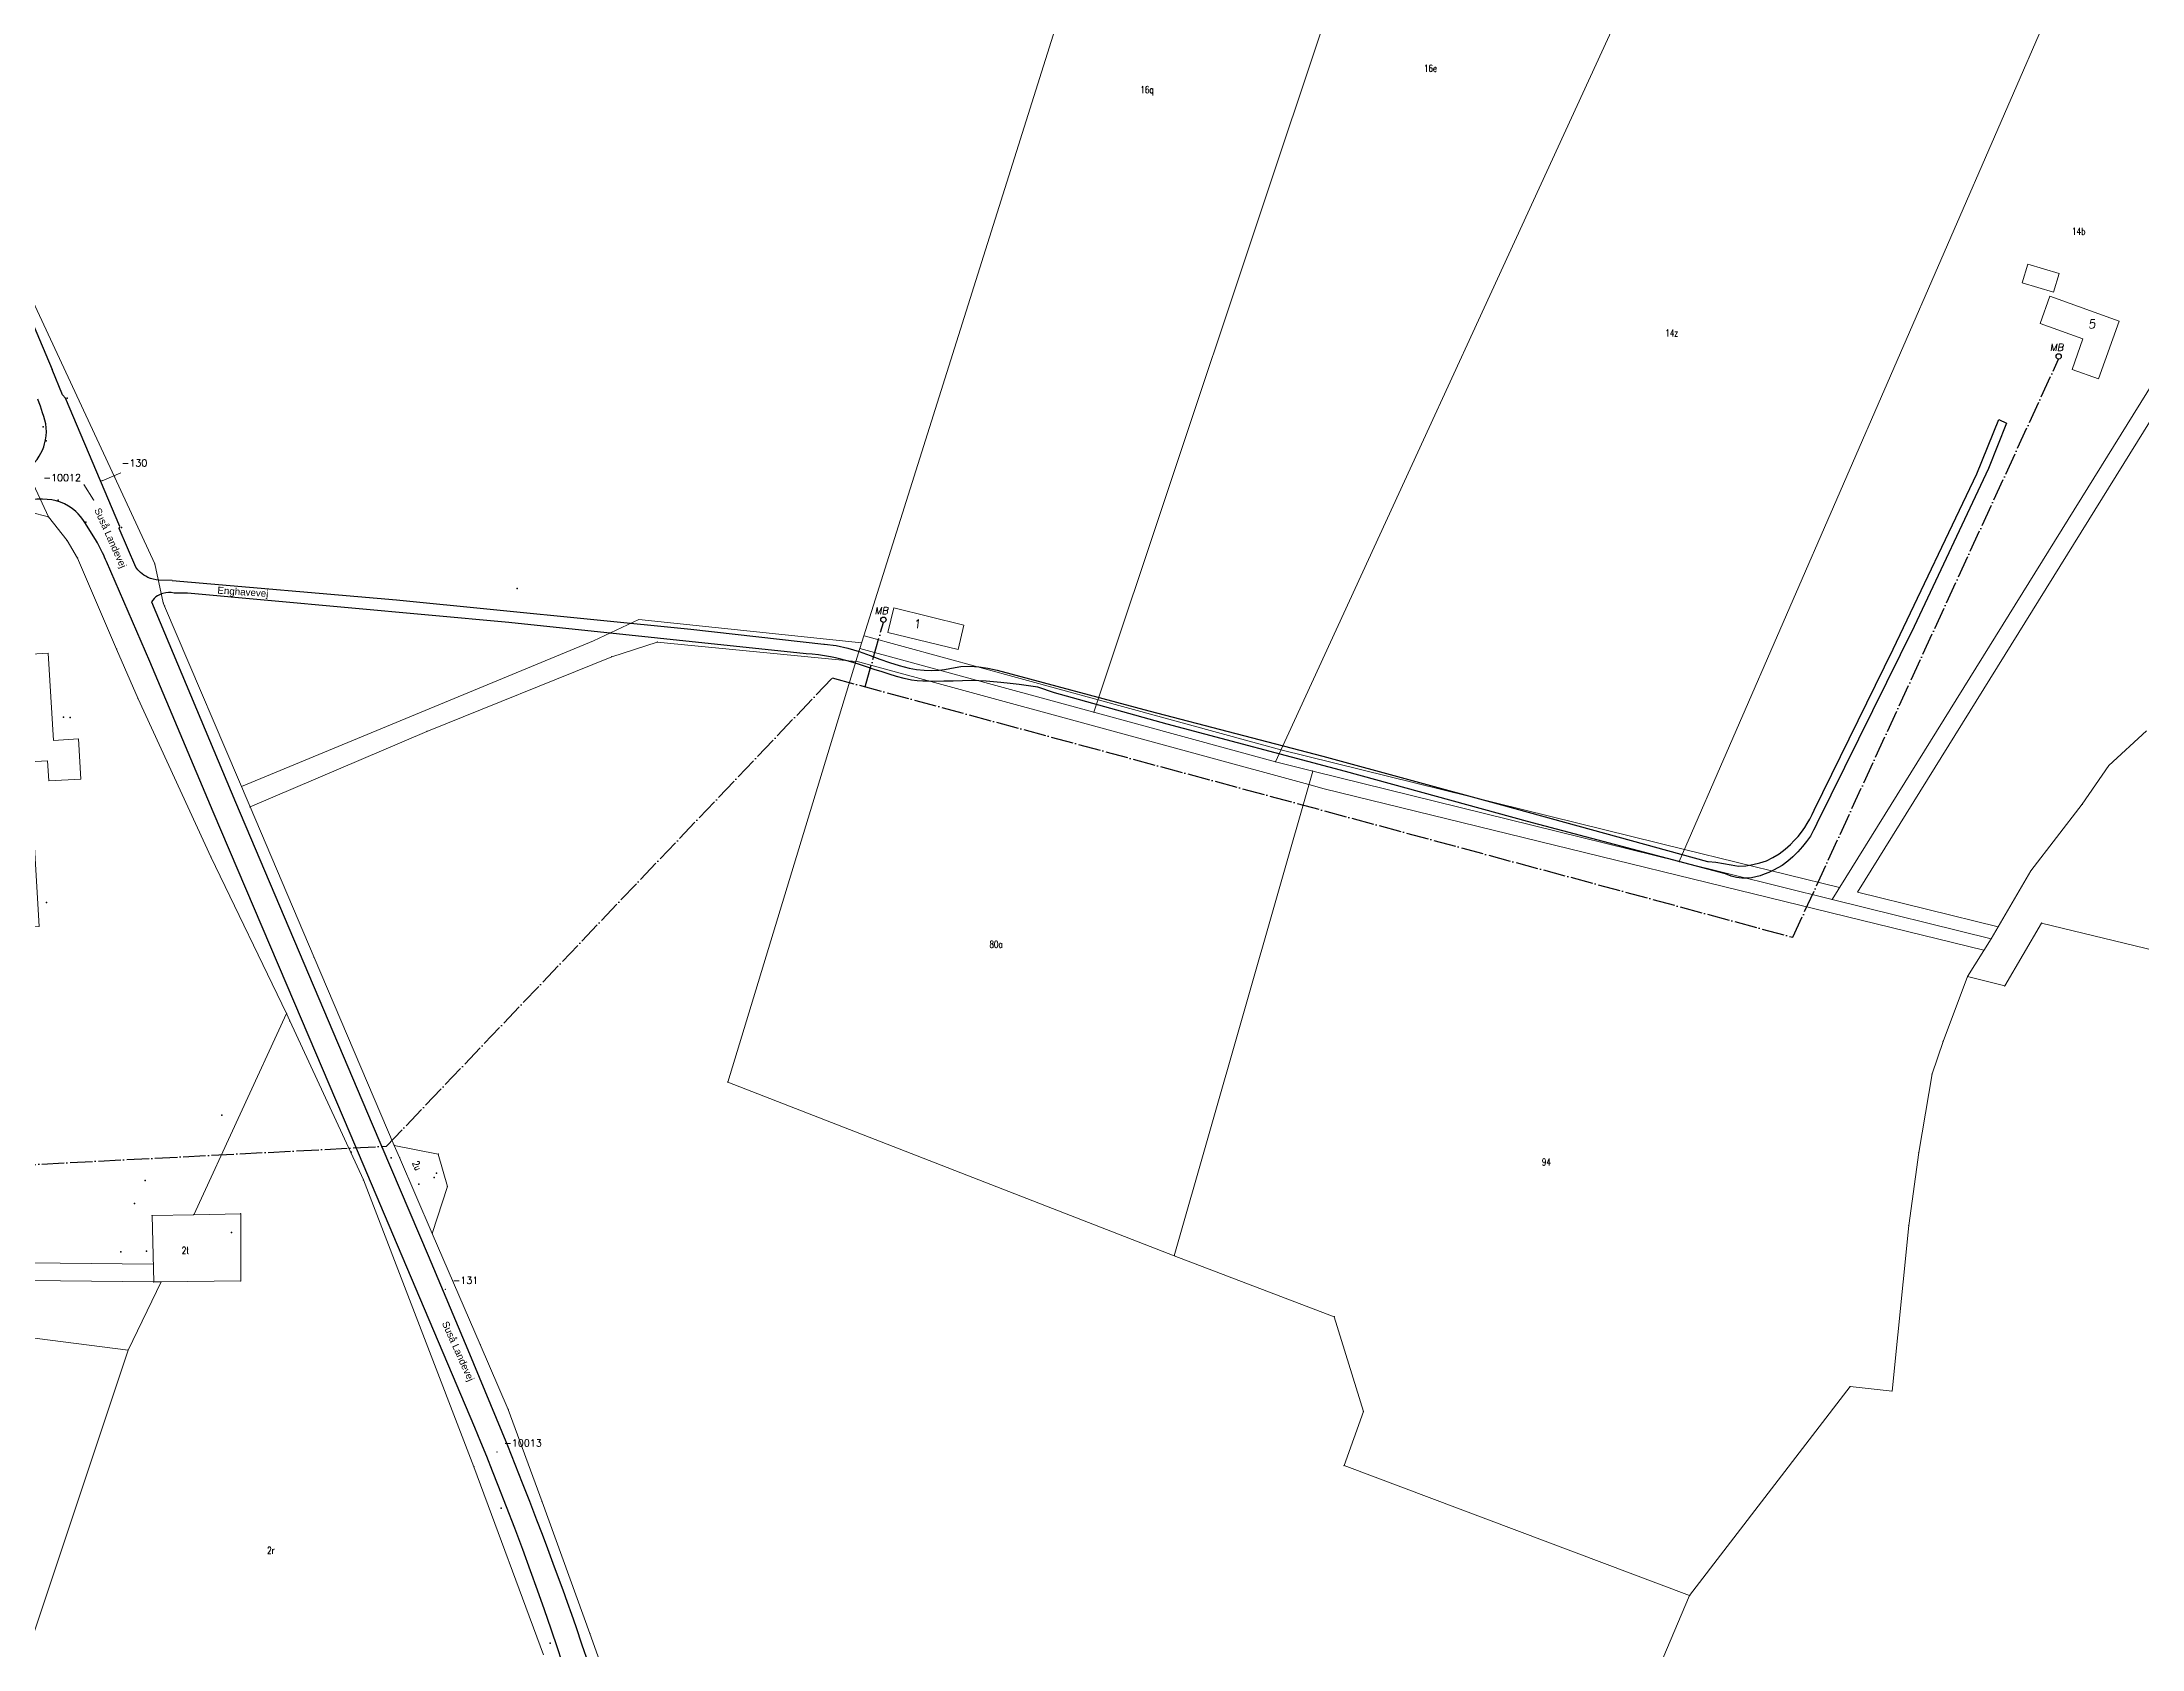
# Model space of a CAD drawing. Header units: millimetres. Extents: x 672113 to 680957, y 6130092 to 6137781.
# Drawn here: x 675008 to 675608, y 6133252 to 6133711 of the extents above; entities that cross this region are included whole.
import ezdxf

# ---------------------------------------------------------------- set-up
doc = ezdxf.new("R2010")
doc.units = ezdxf.units.MM
doc.header["$LTSCALE"] = 0.5
doc.linetypes.add('VVS3', pattern=[16, 12.8, -1.6, 0, -1.6])
for name, color, linetype, lineweight in [('bygning', 1, 'Continuous', 5), ('OPTAGETVEJ', 1, 'Continuous', 5), ('skel', 142, 'Continuous', 5), ('SKELKREDS', 1, 'Continuous', 5), ('SKELPKT', 1, 'Continuous', 5), ('SL-Målebrønd', 70, 'Continuous', 30)]:
    doc.layers.add(name, color=color, linetype=linetype, lineweight=lineweight)
for name, color, linetype, lineweight, plot in [('FIKS_PILE', 9, 'Continuous', 5, False), ('FIKS_TEKST', 6, 'Continuous', 5, False), ('FIKSPUNKT', 1, 'Continuous', 5, False)]:
    doc.layers.add(name, color=color, linetype=linetype, lineweight=lineweight, plot=plot)
for name, color, linetype in [('Husnr', 3, 'Continuous'), ('MATRNR', 12, 'Continuous'), ('Spildevand', 2, 'Continuous'), ('TF_V_---_Stikledning', 150, 'VVS3'), ('TF_V_---_Tekst', 1, 'Continuous'), ('Vej', 7, 'Continuous'), ('Vejnavn', 9, 'Continuous')]:
    doc.layers.add(name, color=color, linetype=linetype)
doc.styles.add('Ariel', font='arial.ttf')
doc.styles.add('ROMANS', font='ROMANS')
doc.styles.get("Standard").update_dxf_attribs({"font": 'romans.shx', "width": 0.75})

# ---------------------------------------------------------------- blocks, each defined once
blk = doc.blocks.new('270554_270554.DWG_FMEBLOCK24')
at = {"layer": 'FIKS_PILE', "color": 6}
blk.add_line((-1.38, 2.16), (1.38, -2.16), dxfattribs=at)
blk = doc.blocks.new('270554_270554.DWG_FMEBLOCK25')
at = {"layer": 'FIKS_PILE', "color": 6}
blk.add_line((2.65, 1.12), (-2.65, -1.12), dxfattribs=at)

msp = doc.modelspace()

# ---------------------------------------------------------------- linework, layer by layer
at = {"layer": 'bygning'}
for points in [[(675573.91, 6133642.24, 31.9), (675582.88, 6133639.52, 31.9), (675584.51, 6133644.87, 31.9), (675575.54, 6133647.6, 31.9)], [(675579.05, 6133630.61, 32.5), (675591.34, 6133626.19, 32.52), (675588.2, 6133617.47, 32.52), (675595.73, 6133614.76, 32.52), (675601.66, 6133631.24, 32.52), (675581.84, 6133638.37, 32.52)], [(675269.67, 6133537.33, 32.88), (675271.37, 6133544.37, 32.87), (675251.33, 6133549.24, 32.85), (675249.63, 6133542.2, 32.86)], [(674964.17, 6133533.66, 40.44), (674968.33, 6133462.71, 41.3), (674975.16, 6133463.11, 41.44), (674975.55, 6133456.35, 38.06), (674979.07, 6133456.56, 38.06), (675006.98, 6133458.19, 38.02), (675004.22, 6133505.21, 37.96), (675009.33, 6133505.51, 37.91), (675009.67, 6133499.78, 37.73), (675018.85, 6133500.32, 38), (675018.18, 6133511.79, 37.99), (675011, 6133511.37, 37.98), (675009.54, 6133536.32, 37.96)]]:
    msp.add_polyline3d(points, close=True, dxfattribs=at)
at = {"layer": 'FIKSPUNKT', "color": 6}
for p in [(675024.91, 6133585.63), (675022.55, 6133580.16), (675123.1, 6133354.41), (675137.84, 6133307.86)]:
    msp.add_point(p, dxfattribs=at)
at = {"layer": 'OPTAGETVEJ', "color": 8}
for p, q in [((675648.37, 6133663.71), (675526.85, 6133468.01)), ((675165.43, 6133539.81), (675178.37, 6133545.97)), ((675178.37, 6133545.97), (675242.06, 6133539.28)), ((675242.79, 6133541.28), (675242.74, 6133541.29)), ((675309.74, 6133523), (675242.79, 6133541.28)), ((675064.75, 6133498.21), (675165.43, 6133539.81)), ((675369.98, 6133498.73), (675240.53, 6133534.08)), ((675362.02, 6133508.72), (675309.74, 6133523)), ((675362.02, 6133508.72), (675477.43, 6133480.21)), ((675374.38, 6133497.53), (675369.98, 6133498.73)), ((675374.38, 6133497.53), (675563.02, 6133451.41)), ((675521.69, 6133469.28), (675477.43, 6133480.21)), ((675526.85, 6133468.01), (675567.09, 6133458.07)), ((674964.78, 6133362.48), (675039.52, 6133361.59)), ((674959.98, 6133357.37), (675039.69, 6133356.52))]:
    msp.add_line(p, q, dxfattribs=at)
at = {"layer": 'skel', "color": 40}
for p, q in [((675241.61, 6133537.69), (675332.1, 6133825.03)), ((675403.7, 6133804.61), (675308.54, 6133519.42)), ((675487.11, 6133780.81), (675360.42, 6133505.25)), ((675594.73, 6133750.11), (675475.91, 6133476.71)), ((675644.3, 6133666.69), (675519.61, 6133465.92)), ((675028.51, 6133586.72), (675002, 6133643.78)), ((675009.6, 6133575.3), (674997.31, 6133601.78)), ((675040.01, 6133561.84), (675028.51, 6133586.72)), ((675009.6, 6133575.3), (675004.41, 6133576.69)), ((675009.6, 6133575.3), (675014.94, 6133568.54)), ((675014.94, 6133568.54), (675017.93, 6133563.51)), ((675017.93, 6133563.51), (675029.07, 6133537.5)), ((675042.41, 6133550.69), (675040.01, 6133561.84)), ((675042.8, 6133549.77), (675042.41, 6133550.69)), ((675067.25, 6133492.34), (675042.8, 6133549.77)), ((675029.07, 6133537.5), (675035.22, 6133523.27)), ((675117.81, 6133513.94), (675170.66, 6133535.3)), ((675170.66, 6133535.3), (675183.69, 6133539.5)), ((675183.69, 6133539.5), (675240.44, 6133533.98)), ((675240.44, 6133533.98), (675203.81, 6133413.68)), ((675240.44, 6133533.98), (675241.61, 6133537.69)), ((675308.54, 6133519.42), (675241.61, 6133537.69)), ((675035.22, 6133523.27), (675056.03, 6133478.06)), ((675360.42, 6133505.25), (675308.54, 6133519.42)), ((675067.25, 6133492.34), (675117.81, 6133513.94)), ((675598.77, 6133504.24), (675609.51, 6133514.08)), ((675360.42, 6133505.25), (675371.09, 6133502.61)), ((675591.11, 6133493.13), (675598.77, 6133504.24)), ((675331.52, 6133364), (675371.09, 6133502.61)), ((675371.09, 6133502.61), (675475.91, 6133476.71)), ((675085.57, 6133449.3), (675067.25, 6133492.34)), ((675576.4, 6133474.05), (675591.11, 6133493.13)), ((675056.03, 6133478.06), (675077.7, 6133433.3)), ((675475.91, 6133476.71), (675519.61, 6133465.92)), ((675565.12, 6133454.67), (675576.4, 6133474.05)), ((675565.12, 6133454.67), (675519.61, 6133465.92)), ((675579.48, 6133459.13), (675568.98, 6133441.17)), ((675705.12, 6133428.69), (675579.48, 6133459.13)), ((675565.12, 6133454.67), (675558.36, 6133443.83)), ((675108.49, 6133395.57), (675085.57, 6133449.3)), ((675551.34, 6133425.3), (675558.36, 6133443.83)), ((675568.98, 6133441.17), (675558.36, 6133443.83)), ((675051.15, 6133375.74), (675077.7, 6133433.3)), ((675077.7, 6133433.3), (675078.6, 6133431.18)), ((675078.6, 6133431.18), (675099.64, 6133385.67)), ((675548.21, 6133415.99), (675551.34, 6133425.3)), ((675544.38, 6133393.57), (675548.21, 6133415.99)), ((675203.81, 6133413.68), (675331.52, 6133364)), ((675109.98, 6133392.08), (675108.49, 6133395.57)), ((675108.49, 6133395.57), (675121.05, 6133393.08)), ((675119.36, 6133370.34), (675109.98, 6133392.08)), ((675121.05, 6133393.08), (675123.66, 6133383.82)), ((675541.51, 6133372.66), (675544.38, 6133393.57)), ((675131.23, 6133303.65), (675099.64, 6133385.67)), ((675123.66, 6133383.82), (675119.36, 6133370.34)), ((675039.24, 6133375.5), (675051.15, 6133375.74)), ((675039.69, 6133356.52), (675039.24, 6133375.5)), ((675051.15, 6133375.74), (675064.6, 6133376.04)), ((675064.6, 6133376.04), (675064.56, 6133356.83)), ((675536.76, 6133325.31), (675541.51, 6133372.66)), ((675133.08, 6133338.59), (675119.36, 6133370.34)), ((675331.52, 6133364), (675377.25, 6133346.54)), ((675032.39, 6133337.05), (675041.8, 6133356.54)), ((675041.8, 6133356.54), (675039.69, 6133356.52)), ((675064.56, 6133356.83), (675041.8, 6133356.54)), ((674960.19, 6133346.25), (675032.39, 6133337.05)), ((675385.6, 6133319.45), (675377.25, 6133346.54)), ((675032.39, 6133337.05), (674988.8, 6133206.2)), ((675141.06, 6133320.04), (675133.08, 6133338.59)), ((675524.81, 6133326.57), (675478.83, 6133266.82)), ((675524.81, 6133326.57), (675536.76, 6133325.31)), ((675150.72, 6133293.65), (675141.06, 6133320.04)), ((675380.06, 6133304.02), (675385.6, 6133319.45)), ((675151.16, 6133249.91), (675131.23, 6133303.65)), ((675478.83, 6133266.82), (675380.06, 6133304.02)), ((675164.4, 6133255.95), (675150.72, 6133293.65)), ((675478.83, 6133266.82), (675451.67, 6133202.63)), ((675175.69, 6133224.67), (675164.4, 6133255.95))]:
    msp.add_line(p, q, dxfattribs=at)
at = {"layer": 'SKELKREDS', "color": 250, "true_color": 0x333333}
for p in [(675028.51, 6133586.72), (675009.6, 6133575.3), (675014.94, 6133568.54), (675017.93, 6133563.51), (675040.01, 6133561.84), (675042.41, 6133550.69), (675042.8, 6133549.77), (675029.07, 6133537.5), (675170.66, 6133535.3), (675183.69, 6133539.5), (675035.22, 6133523.27), (675117.81, 6133513.94), (675067.25, 6133492.34), (675056.03, 6133478.06), (675579.48, 6133459.13), (675085.57, 6133449.3), (675558.36, 6133443.83), (675568.98, 6133441.17), (675077.7, 6133433.3), (675078.6, 6133431.18), (675108.49, 6133395.57), (675109.98, 6133392.08), (675099.64, 6133385.67), (675119.36, 6133370.34), (675133.08, 6133338.59), (675524.81, 6133326.57), (675536.76, 6133325.31), (675141.06, 6133320.04), (675131.23, 6133303.65), (675150.72, 6133293.65), (675478.83, 6133266.82), (675164.4, 6133255.95)]:
    msp.add_point(p, dxfattribs=at)
at = {"layer": 'SKELPKT', "color": 253, "true_color": 0x999999}
for p in [(675240.44, 6133533.98), (675241.61, 6133537.69), (675308.54, 6133519.42), (675360.42, 6133505.25), (675598.77, 6133504.24), (675371.09, 6133502.61), (675591.11, 6133493.13), (675475.91, 6133476.71), (675576.4, 6133474.05), (675519.61, 6133465.92), (675565.12, 6133454.67), (675551.34, 6133425.3), (675548.21, 6133415.99), (675203.81, 6133413.68), (675121.05, 6133393.08), (675544.38, 6133393.57), (675123.66, 6133383.82), (675039.24, 6133375.5), (675051.15, 6133375.74), (675064.6, 6133376.04), (675541.51, 6133372.66), (675331.52, 6133364), (675039.69, 6133356.52), (675041.8, 6133356.54), (675064.56, 6133356.83), (675377.25, 6133346.54), (675032.39, 6133337.05), (675385.6, 6133319.45), (675380.06, 6133304.02)]:
    msp.add_point(p, dxfattribs=at)
at = {"layer": 'SL-Målebrønd'}
for centre in [(675584.38, 6133621.19), (675248.33, 6133545.88)]:
    msp.add_circle(centre, 0.75, dxfattribs=at)
at = {"layer": 'Spildevand'}
for p in [(675014.93, 6133609.29), (675008.12, 6133601.04), (675008.92, 6133597.01), (675012.38, 6133580.06), (675020.25, 6133573.78), (675030.44, 6133572.24), (675013.89, 6133518.06), (675015.76, 6133517.96), (675009.01, 6133465.04), (675059.2, 6133404.16), (675096.18, 6133393.6), (675107.57, 6133391.98), (675037.28, 6133385.56), (675115.52, 6133384.44), (675119.91, 6133386.38), (675120.56, 6133387.65), (675034.19, 6133378.93), (675061.93, 6133370.61), (675030.27, 6133365.11), (675037.63, 6133365.34), (675139, 6133291.79), (675153.04, 6133253.19)]:
    msp.add_point(p, dxfattribs=at)
at = {"layer": 'TF_V_---_Stikledning'}
for points in [[(674959.17, 6133387.72), (675106.28, 6133395.33), (675233.73, 6133529.24), (675508.37, 6133455.07), (675584.38, 6133620.44)], [(675243.13, 6133526.7), (675248.33, 6133545.13)]]:
    msp.add_lwpolyline(points, dxfattribs=at)
at = {"layer": 'Vej', "linetype": 'Continuous'}
for points in [[(674968.78, 6133716.88), (674989.59, 6133667.13), (675010.68, 6133617.43)], [(675034.56, 6133560.93), (675029.82, 6133571.96), (675030.05, 6133572.5), (675014.5, 6133609.23), (675013.62, 6133610.23), (675010.68, 6133617.43)], [(675003.92, 6133589.33), (675004.82, 6133590.09), (675005.62, 6133590.89), (675006.33, 6133591.73), (675006.98, 6133592.66), (675007.45, 6133593.49), (675007.86, 6133594.39), (675008.23, 6133595.31), (675008.5, 6133596.22), (675008.77, 6133597.35), (675008.94, 6133598.48), (675009.01, 6133599.63), (675008.99, 6133600.79), (675008.82, 6133601.88), (675008.56, 6133602.95), (675008.3, 6133603.99), (675007.94, 6133605.05), (675007.63, 6133606.04), (675007.28, 6133607), (675006.92, 6133607.95), (675006.52, 6133608.91)], [(675514.46, 6133491.45), (675537.04, 6133537.47), (675560.99, 6133587.64), (675567.28, 6133603.15), (675569.51, 6133602.09), (675564.33, 6133589.16), (675543.07, 6133543.94), (675515.21, 6133487.6)], [(675019.96, 6133573.72), (675019.42, 6133574.57), (675018.78, 6133575.39), (675018.14, 6133576.13), (675017.4, 6133576.84), (675016.42, 6133577.65), (675015.35, 6133578.38), (675014.23, 6133579), (675013.06, 6133579.51), (675011.85, 6133579.89), (675010.55, 6133580.16), (675009.25, 6133580.29), (675007.94, 6133580.35), (675006.26, 6133580.34), (675004.58, 6133580.17), (675002.9, 6133579.87), (675001.22, 6133579.44)], [(675023.09, 6133568.8), (675019.96, 6133573.72)], [(675026.2, 6133562.49), (675025.95, 6133563.12), (675025.65, 6133563.76), (675025.39, 6133564.37), (675025.09, 6133565.01), (675024.59, 6133565.96), (675024.14, 6133566.92), (675023.64, 6133567.85), (675023.09, 6133568.8)], [(675131.47, 6133314.87), (675109.36, 6133367.04), (675095.88, 6133398.96), (675080.09, 6133436.16), (675056.73, 6133490.98), (675038.55, 6133533.9), (675026.2, 6133562.49)], [(675041.18, 6133557.18), (675040.36, 6133557.27), (675039.54, 6133557.44), (675038.76, 6133557.69), (675038.03, 6133558), (675037.45, 6133558.31), (675036.91, 6133558.65), (675036.43, 6133559.02), (675035.94, 6133559.43), (675035.54, 6133559.78), (675035.2, 6133560.14), (675034.9, 6133560.54), (675034.56, 6133560.93)], [(675045.58, 6133553.51), (675044.71, 6133553.63), (675043.89, 6133553.64), (675043.13, 6133553.57), (675042.31, 6133553.4), (675041.93, 6133553.28), (675041.55, 6133553.11), (675041.16, 6133552.95), (675040.78, 6133552.75), (675040.31, 6133552.39), (675039.84, 6133551.98), (675039.46, 6133551.52), (675039.09, 6133551)], [(675044.93, 6133557.09), (675041.18, 6133557.18)], [(675044.93, 6133557.09), (675109.11, 6133551.6), (675193.31, 6133543.15), (675231.28, 6133538.89)], [(675226.28, 6133536.14), (675141.19, 6133545.13), (675049.34, 6133553.48), (675048.95, 6133553.5), (675045.53, 6133553.51)], [(675039.09, 6133551), (675063.12, 6133493.7), (675102.14, 6133401.6), (675118.13, 6133364.1), (675129.49, 6133337.1), (675140.86, 6133309.7)], [(675292.45, 6133526.64), (675289.85, 6133527.01), (675287.19, 6133527.36), (675284.54, 6133527.66), (675281.89, 6133527.93), (675279.81, 6133528.1), (675277.74, 6133528.28), (675275.67, 6133528.4), (675273.6, 6133528.49), (675270.95, 6133528.44), (675268.3, 6133528.36), (675265.61, 6133528.28), (675262.96, 6133528.26), (675261.33, 6133528.28), (675259.64, 6133528.32), (675258, 6133528.45), (675256.36, 6133528.63), (675254.23, 6133529.08), (675252.11, 6133529.65), (675250.02, 6133530.28), (675247.94, 6133530.99), (675245.71, 6133531.69), (675243.48, 6133532.43), (675241.26, 6133533.16), (675239.03, 6133533.84), (675237.58, 6133534.24), (675236.12, 6133534.64), (675234.63, 6133534.99), (675233.18, 6133535.28), (675231.48, 6133535.6), (675229.75, 6133535.83), (675228.01, 6133536.01), (675226.28, 6133536.14)], [(675231.28, 6133538.89), (675231.52, 6133538.86), (675234.84, 6133538.5), (675238.13, 6133537.76), (675241.38, 6133536.78), (675244.58, 6133535.64), (675247.34, 6133534.65), (675250.1, 6133533.66), (675252.86, 6133532.77), (675255.67, 6133532.05), (675257.79, 6133531.69), (675259.96, 6133531.47), (675262.08, 6133531.37), (675264.25, 6133531.42), (675265.78, 6133531.66), (675267.37, 6133531.96), (675268.9, 6133532.26), (675270.48, 6133532.53), (675273.03, 6133532.61), (675275.64, 6133532.44), (675278.24, 6133532.07), (675280.85, 6133531.47)], [(675280.85, 6133531.47), (675324.26, 6133519.84)], [(675297.3, 6133525.02), (675292.45, 6133526.64)], [(675489.16, 6133473.18), (675432.5, 6133488.15), (675380.48, 6133502.51), (675329.43, 6133516.03), (675297.3, 6133525.02)], [(675324.26, 6133519.84), (675373.94, 6133506.91), (675425.09, 6133492.99), (675483.94, 6133476.7)], [(675483.94, 6133476.7), (675484.18, 6133476.7), (675486.4, 6133476.53), (675488.57, 6133476.17), (675490.75, 6133475.76), (675492.87, 6133475.43), (675494.94, 6133475.55), (675496.95, 6133475.86), (675498.92, 6133476.32), (675500.83, 6133476.98), (675502.69, 6133477.9), (675504.45, 6133478.98), (675506.16, 6133480.24), (675507.72, 6133481.61), (675508.8, 6133482.73), (675509.89, 6133483.91), (675510.83, 6133485.16), (675511.76, 6133486.46), (675512.51, 6133487.66), (675513.21, 6133488.88), (675513.86, 6133490.15), (675514.46, 6133491.45)], [(675515.21, 6133487.6), (675515.11, 6133487.36), (675514.33, 6133485.66), (675513.4, 6133484.03), (675512.32, 6133482.48), (675511.15, 6133480.99), (675509.83, 6133479.49), (675508.41, 6133478.09), (675506.9, 6133476.8), (675505.28, 6133475.64), (675504.05, 6133474.9), (675502.81, 6133474.23), (675501.52, 6133473.64), (675500.18, 6133473.11), (675499.04, 6133472.68), (675497.79, 6133472.34), (675496.59, 6133472.1), (675495.35, 6133471.94), (675493.8, 6133471.96), (675492.26, 6133472.17), (675490.71, 6133472.6), (675489.16, 6133473.18)], [(675156.31, 6133248.37), (675155.24, 6133251.59), (675153.35, 6133257.18), (675151.41, 6133262.77), (675149.47, 6133268.34), (675147.43, 6133273.87), (675145.2, 6133279.99), (675142.91, 6133286.11), (675140.58, 6133292.2), (675138.2, 6133298.26), (675136.57, 6133302.43), (675134.9, 6133306.58), (675133.19, 6133310.73), (675131.47, 6133314.87)], [(675140.86, 6133309.7), (675142.98, 6133304.41), (675145.06, 6133299.09), (675147.14, 6133293.8), (675149.17, 6133288.48), (675150.74, 6133284.36), (675152.31, 6133280.26), (675153.84, 6133276.14), (675155.32, 6133272.01), (675156.64, 6133268.5), (675157.91, 6133264.99), (675159.13, 6133261.48), (675160.41, 6133257.97), (675162.14, 6133252.78), (675163.88, 6133247.56)]]:
    msp.add_lwpolyline(points, dxfattribs=at)
at = {"layer": 'Vejnavn', "color": 1}
msp.add_point((675143.6, 6133554.77), dxfattribs=at)

# ---------------------------------------------------------------- block references
at = {"layer": 'FIKS_PILE', "color": 6}
for name, p in [('270554_270554.DWG_FMEBLOCK25', (675027.62, 6133586.76)), ('270554_270554.DWG_FMEBLOCK24', (675021.14, 6133582.37))]:
    msp.add_blockref(name, p, dxfattribs=at)

# ---------------------------------------------------------------- texts
at = {"layer": 'FIKS_TEKST'}
for s, p in [('-130', (675030.52, 6133589.67)), ('-10012', (675008.11, 6133585.55)), ('-131', (675125.14, 6133355.97)), ('-10013', (675139.87, 6133309.44))]:
    msp.add_text(s, height=2, dxfattribs=at).set_placement(p)
at = {"layer": 'Husnr', "style": 'ROMANS', "oblique": 10}
for s, p in [('5', (675592.85, 6133629.14)), ('1', (675256.88, 6133543.39))]:
    msp.add_text(s, height=2.5, rotation=3.9, dxfattribs=at).set_placement(p)
at = {"layer": 'MATRNR', "width": 0.75}
for s, p in [('16e', (675402.9, 6133702.55)), ('16q', (675321.81, 6133696.42)), ('14b', (675588.24, 6133655.99)), ('14z', (675471.9, 6133626.9)), ('80a', (675278.66, 6133452.07)), ('94', (675436.61, 6133389.82)), ('2t', (675047.71, 6133364.57)), ('2r', (675072.13, 6133278.79))]:
    msp.add_text(s, height=2, dxfattribs=at).set_placement(p)
msp.add_text('2u', height=2, rotation=293, dxfattribs=at).set_placement((675113.57, 6133390.54))
at = {"layer": 'TF_V_---_Tekst', "style": 'ROMANS', "oblique": 10}
for p in [(675581.87, 6133622.77), (675245.82, 6133547.46)]:
    msp.add_text('MB', height=2, dxfattribs=at).set_placement(p)
at = {"layer": 'Vejnavn', "style": 'Ariel'}
for s, rotation, p in [('Suså Landevej', 294.125, (675022.65, 6133577.3)), ('Enghavevej', 356.12502, (675057.85, 6133553.35)), ('Suså Landevej', 294.125, (675122.05, 6133344.74))]:
    msp.add_text(s, height=2, rotation=rotation, dxfattribs=at).set_placement(p)

doc.saveas('drawing.dxf')
